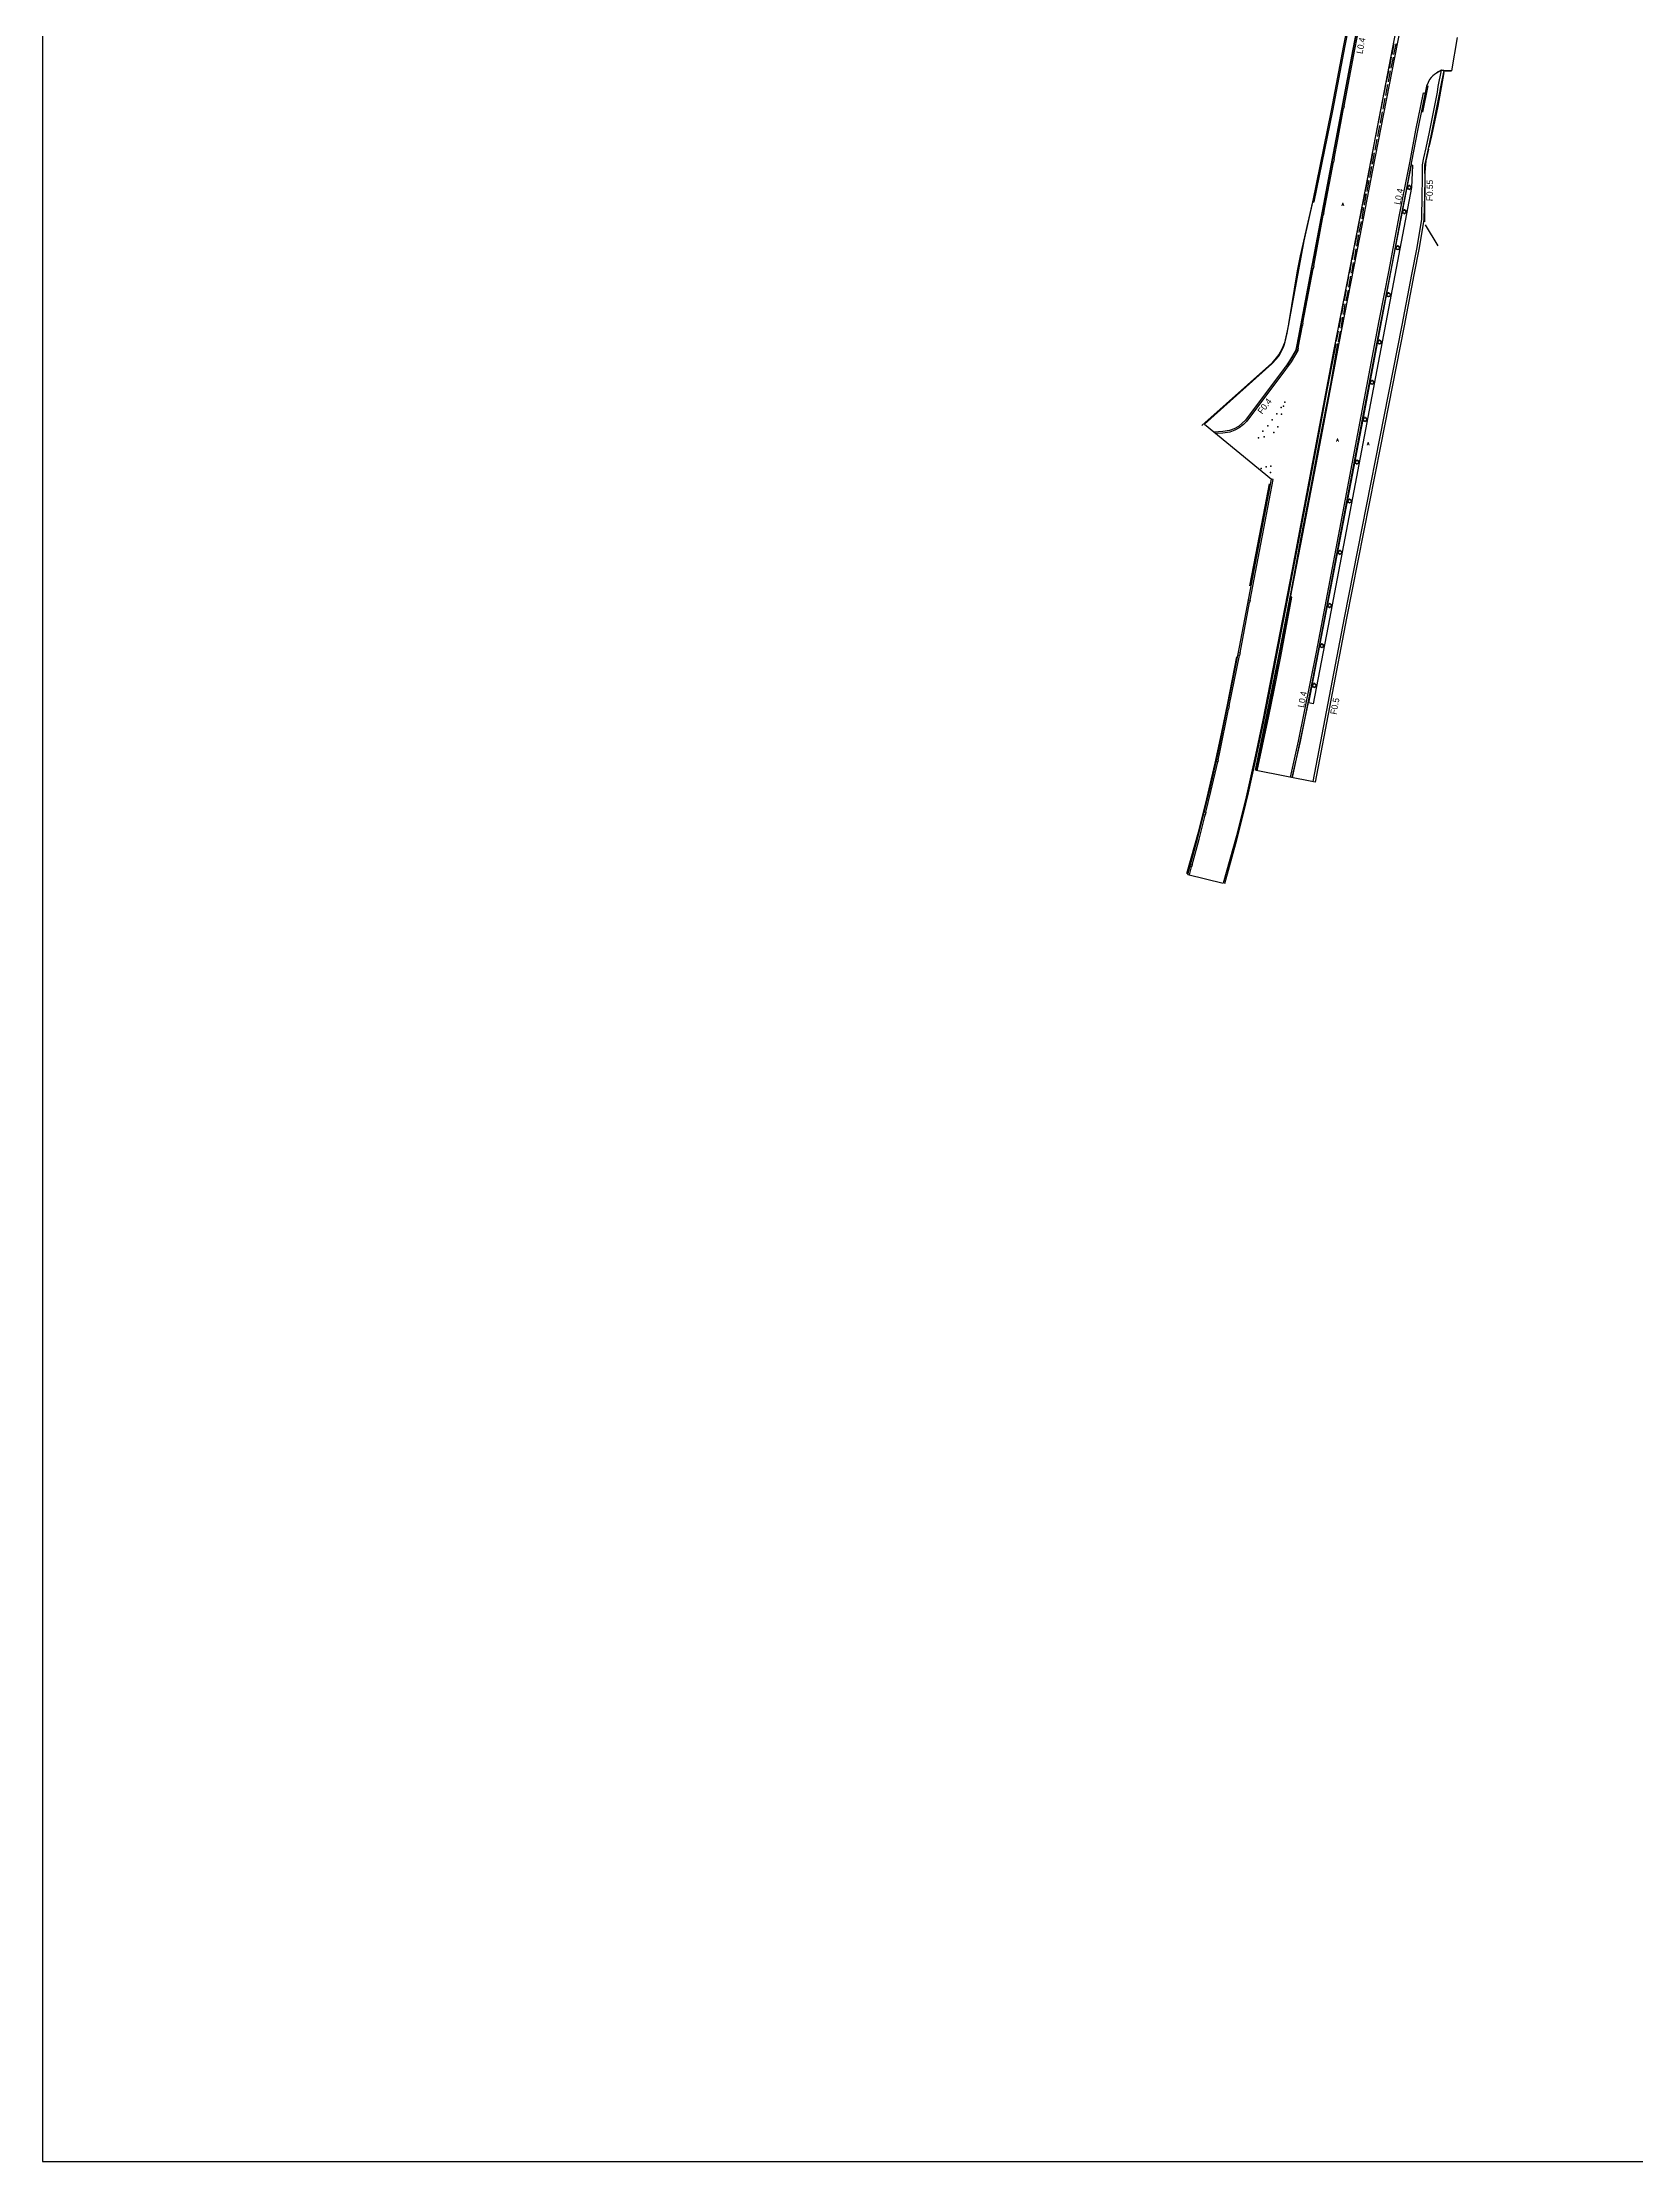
# Model space of a CAD drawing. Header units: metres. Extents: x -18400 to -16000, y -119400 to -117000.
# Drawn here: x -18400 to -18000, y -119400 to -118868 of the extents above; entities that cross this region are included whole.
import ezdxf

# ---------------------------------------------------------------- set-up
doc = ezdxf.new("R2010")
doc.units = ezdxf.units.M
doc.header["$LTSCALE"] = 2.5
for name, color, linetype in [('側溝・桝', 7, 'Continuous'), ('図郭', 7, 'Continuous'), ('植栽', 7, 'Continuous'), ('歩道・分離帯・安全施設', 7, 'Continuous'), ('舗装', 7, 'Continuous'), ('道路', 7, 'Continuous')]:
    doc.layers.add(name, color=color, linetype=linetype)
doc.styles.get("Standard").update_dxf_attribs({"font": ''})
doc.styles.add('YOKO_DECO', font='txt.shx', dxfattribs={"bigfont": 'extfont.shx'})
doc.styles.get('Standard').set_extended_font_data('@MS PGothic')

# ---------------------------------------------------------------- blocks, each defined once
blk = doc.blocks.new('223900')
for centre, start, end in [((-0.57735, 0.333333), 30, 270), ((-0.57735, -0.333333), 90, 330), ((0, 0.666667), 330, 210), ((0.57735, 0.333333), 270, 150), ((0.57735, -0.333333), 210, 90), ((0, -0.666667), 150, 30)]:
    blk.add_arc(centre, 0.333333, start, end)

msp = doc.modelspace()

# ---------------------------------------------------------------- linework, layer by layer
at = {"layer": '側溝・桝'}
for points in [[(-18081.19, -118908.4), (-18080.89, -118908.46), (-18076.22, -118885.56), (-18073.14, -118869.28), (-18069.52, -118850.88), (-18065.75, -118831.87), (-18061.84, -118811.88), (-18058.92, -118800)], [(-18073.4, -118884.44), (-18070.68, -118870.21), (-18068.4, -118858.21)], [(-18081.18, -119053.86), (-18073.31, -119012.74), (-18058.86, -118939.4), (-18056.4, -118926.62), (-18055.1, -118919.88), (-18053.89, -118912.78), (-18053.79, -118906.65), (-18053.7, -118902.83), (-18053.75, -118899.87), (-18053.73, -118899.13), (-18053.35, -118897.4), (-18052.83, -118894.91), (-18052.01, -118890.91), (-18049.96, -118880.92), (-18049.76, -118879.53), (-18048.94, -118875.39), (-18048.41, -118875.49)], [(-18086.88, -119052.76), (-18084.83, -119043.69), (-18080.35, -119021.35), (-18074.49, -118990.54), (-18064.56, -118938.31), (-18062.1, -118925.53), (-18060.8, -118918.79), (-18059.47, -118911.72), (-18058.07, -118904.47), (-18056.84, -118898.24), (-18055.36, -118890.47), (-18053.45, -118881.06), (-18053.06, -118881.14)], [(-18075.91, -118897.65), (-18074.98, -118892.77), (-18073.51, -118885.02)], [(-18078.48, -118911.16), (-18076.06, -118898.44)], [(-18081.01, -118924.45), (-18080.94, -118924.05), (-18078.61, -118911.81)], [(-18083.71, -118938.74), (-18081.16, -118925.2)], [(-18084.9, -118945.03), (-18083.85, -118939.48)], [(-18085.01, -118945.64), (-18085.04, -118945.75), (-18086.7, -118948.55), (-18087.35, -118949.52), (-18088.1, -118950.48), (-18097.8, -118963.46), (-18098.67, -118964.28), (-18099.7, -118965.08), (-18100.84, -118965.71), (-18102.09, -118966.18), (-18103.8, -118966.41), (-18105.57, -118966.54)], [(-18096.97, -119008.3), (-18091.2, -118978.07), (-18091.59, -118978)], [(-18095.18, -119051.15), (-18092.27, -119037.44), (-18090.98, -119030.95), (-18089.3, -119022.44), (-18086.47, -119007.56), (-18086.77, -119007.5)], [(-18099.51, -119021.55), (-18099.23, -119020.18), (-18097.09, -119008.92)], [(-18102.2, -119034.87), (-18099.64, -119022.2)], [(-18104.97, -119048.37), (-18104.63, -119046.88), (-18102.36, -119035.65)], [(-18108.1, -119061.55), (-18106.8, -119056.37), (-18105.09, -119048.89)], [(-18111.52, -119074.75), (-18109.8, -119068.33), (-18108.28, -119062.26)], [(-18112.19, -119077.22), (-18111.66, -119075.27)]]:
    msp.add_lwpolyline(points, dxfattribs=at)
for points in [[(-18073.8, -118884.37), (-18073.4, -118884.44), (-18073.51, -118885.02), (-18073.91, -118884.94)], [(-18076.31, -118897.57), (-18075.91, -118897.65), (-18076.06, -118898.44), (-18076.46, -118898.37)], [(-18078.88, -118911.08), (-18078.48, -118911.16), (-18078.61, -118911.81), (-18079.01, -118911.74)], [(-18081.41, -118924.37), (-18081.01, -118924.45), (-18081.16, -118925.2), (-18081.56, -118925.12)], [(-18084.11, -118938.66), (-18083.71, -118938.74), (-18083.85, -118939.48), (-18084.25, -118939.4)], [(-18085.3, -118944.95), (-18084.9, -118945.03), (-18085.01, -118945.64), (-18085.42, -118945.56)], [(-18096.97, -119008.3), (-18097.09, -119008.92), (-18097.47, -119008.84), (-18097.36, -119008.23)], [(-18099.51, -119021.55), (-18099.64, -119022.2), (-18100.03, -119022.12), (-18099.9, -119021.47)], [(-18102.2, -119034.87), (-18102.36, -119035.65), (-18102.75, -119035.57), (-18102.59, -119034.79)], [(-18104.97, -119048.37), (-18105.09, -119048.89), (-18105.48, -119048.8), (-18105.36, -119048.28)], [(-18108.1, -119061.55), (-18108.28, -119062.26), (-18108.66, -119062.17), (-18108.48, -119061.45)], [(-18111.52, -119074.75), (-18111.66, -119075.27), (-18112.04, -119075.17), (-18111.9, -119074.65)]]:
    msp.add_lwpolyline(points, close=True, dxfattribs=at)
at = {"layer": '図郭'}
msp.add_lwpolyline([(-18400, -119400), (-17600, -119400), (-17600, -118800), (-18400, -118800)], close=True, dxfattribs=at)
at = {"layer": '植栽'}
msp.add_lwpolyline([(-18082.22, -119034.1), (-18077.48, -119009.29), (-18068.19, -118960.81), (-18061.74, -118926.48), (-18056.45, -118899.15), (-18056.21, -118899.2), (-18056.45, -118904.79), (-18077.08, -119013.06), (-18081.13, -119034.31)], close=True, dxfattribs=at)
at = {"layer": '歩道・分離帯・安全施設'}
for points in [[(-18057.08, -118800), (-18057.71, -118802.71), (-18061.3, -118819.76), (-18064.84, -118837.53), (-18067.53, -118851.52), (-18071.08, -118870.14), (-18075.38, -118892.7), (-18081.34, -118923.97), (-18085.42, -118945.61), (-18087.05, -118948.33), (-18087.68, -118949.29), (-18088.42, -118950.23), (-18098.1, -118963.18), (-18098.94, -118963.97), (-18099.92, -118964.74), (-18101.01, -118965.34), (-18102.19, -118965.78), (-18103.84, -118966.01), (-18106.02, -118966.17)], [(-18057.08, -118800), (-18057.71, -118802.71), (-18061.3, -118819.76), (-18064.84, -118837.53), (-18067.53, -118851.52), (-18071.08, -118870.14), (-18075.38, -118892.7), (-18081.34, -118923.97), (-18085.42, -118945.61), (-18087.05, -118948.33), (-18087.68, -118949.29), (-18088.42, -118950.23), (-18098.1, -118963.18), (-18098.94, -118963.97), (-18099.92, -118964.74), (-18101.01, -118965.34), (-18102.19, -118965.78), (-18103.84, -118966.01), (-18106.02, -118966.17)], [(-18088.31, -118950.08), (-18087.68, -118949.29), (-18087.05, -118948.33), (-18085.42, -118945.61), (-18081.34, -118923.97), (-18075.38, -118892.7), (-18071.08, -118870.14), (-18067.53, -118851.52), (-18064.84, -118837.53), (-18061.3, -118819.76), (-18057.71, -118802.71), (-18057.08, -118800)], [(-18061.34, -118871.47), (-18060.81, -118868.79)], [(-18060.39, -118868.78), (-18060.96, -118871.51)], [(-18062.02, -118874.93), (-18061.47, -118872.18)], [(-18061.06, -118872.17), (-18061.64, -118874.94)], [(-18048.94, -118875.39), (-18049.76, -118875.85), (-18050.18, -118876.12), (-18050.69, -118876.45), (-18051.14, -118876.79), (-18051.58, -118877.2), (-18052, -118877.74), (-18052.33, -118878.49), (-18052.71, -118879.4), (-18054.97, -118890.55), (-18056.45, -118898.31), (-18057.68, -118904.54), (-18059.08, -118911.79), (-18060.41, -118918.86), (-18061.71, -118925.6), (-18064.17, -118938.38), (-18074.1, -118990.61), (-18079.96, -119021.43), (-18084.44, -119043.77), (-18086.49, -119052.83)], [(-18048.94, -118875.39), (-18049.76, -118875.85), (-18050.18, -118876.12), (-18050.69, -118876.45), (-18051.14, -118876.79), (-18051.58, -118877.2), (-18052, -118877.74), (-18052.33, -118878.49), (-18052.71, -118879.4), (-18054.97, -118890.55), (-18056.45, -118898.31), (-18057.68, -118904.54), (-18059.08, -118911.79), (-18060.41, -118918.86), (-18061.71, -118925.6), (-18064.17, -118938.38), (-18074.1, -118990.61), (-18079.96, -119021.43), (-18084.44, -119043.77), (-18086.49, -119052.83)], [(-18048.41, -118875.49), (-18048.94, -118875.39), (-18049.81, -118875.88), (-18050.18, -118876.12), (-18050.69, -118876.45), (-18051.14, -118876.79), (-18051.58, -118877.2), (-18052, -118877.74), (-18052.33, -118878.49), (-18052.71, -118879.4), (-18054.97, -118890.55), (-18056.45, -118898.31), (-18057.68, -118904.54), (-18059.08, -118911.79), (-18060.41, -118918.86), (-18061.71, -118925.6), (-18064.17, -118938.38), (-18074.1, -118990.61), (-18079.96, -119021.43), (-18084.44, -119043.77), (-18086.49, -119052.83)], [(-18063.42, -118881.77), (-18062.9, -118879.08)], [(-18062.48, -118879.02), (-18063.02, -118881.75)], [(-18062.75, -118878.33), (-18062.21, -118875.58)], [(-18061.84, -118875.6), (-18062.36, -118878.35)], [(-18052.35, -118879.32), (-18053.76, -118885.94)], [(-18048.37, -118876.01), (-18049.89, -118884.45), (-18051.46, -118891.87), (-18052.15, -118894.75)], [(-18046.44, -118875.62), (-18048.32, -118875.65)], [(-18064.1, -118885.18), (-18063.59, -118882.48)], [(-18063.14, -118882.45), (-18063.68, -118885.18)], [(-18065.42, -118892.04), (-18064.95, -118889.28)], [(-18064.53, -118889.32), (-18065.04, -118892.03)], [(-18064.77, -118888.63), (-18064.24, -118885.87)], [(-18063.84, -118885.88), (-18064.38, -118888.66)], [(-18066.07, -118895.49), (-18065.56, -118892.7)], [(-18065.21, -118892.71), (-18065.66, -118895.46)], [(-18052.25, -118895.18), (-18052.86, -118898.18), (-18053.1, -118901.02), (-18053.23, -118913.42)], [(-18067.38, -118902.32), (-18066.86, -118899.63)], [(-18066.51, -118899.57), (-18067, -118902.34)], [(-18066.69, -118898.97), (-18066.22, -118896.18)], [(-18065.85, -118896.11), (-18066.35, -118898.95)], [(-18080.86, -118906.27), (-18082.73, -118914.59), (-18084.46, -118921.97), (-18085.17, -118925.75), (-18087.34, -118939.03)], [(-18068.68, -118909.22), (-18068.15, -118906.41)], [(-18067.87, -118906.41), (-18068.36, -118909.25)], [(-18068.01, -118905.76), (-18067.46, -118902.95)], [(-18067.17, -118903.04), (-18067.71, -118905.82)], [(-18069.34, -118912.63), (-18068.79, -118909.77)], [(-18068.49, -118909.84), (-18068.93, -118912.66)], [(-18070.69, -118919.44), (-18070.15, -118916.72)], [(-18069.82, -118916.72), (-18070.27, -118919.52)], [(-18070.03, -118916.07), (-18069.5, -118913.41)], [(-18069.11, -118913.34), (-18069.66, -118916.11)], [(-18053.02, -118914.22), (-18049.87, -118919.47)], [(-18071.32, -118922.9), (-18070.83, -118920.23)], [(-18070.43, -118920.19), (-18070.9, -118922.98)], [(-18072.67, -118929.78), (-18072.19, -118927.17)], [(-18071.75, -118927.08), (-18072.33, -118929.87)], [(-18071.98, -118926.35), (-18071.51, -118923.61)], [(-18071.08, -118923.68), (-18071.58, -118926.3)], [(-18073.33, -118933.18), (-18072.82, -118930.52)], [(-18072.36, -118930.57), (-18072.94, -118933.22)], [(-18074.66, -118939.99), (-18074.17, -118937.45)], [(-18073.82, -118937.39), (-18074.24, -118940.1)], [(-18073.99, -118936.7), (-18073.51, -118934)], [(-18073.19, -118934.03), (-18073.58, -118936.7)], [(-18087.31, -118939.19), (-18087.82, -118941.53), (-18088.36, -118943.83), (-18089.01, -118945.37), (-18089.76, -118946.75), (-18091.55, -118948.87), (-18109.08, -118964.5)], [(-18075.32, -118943.38), (-18074.78, -118940.87)], [(-18074.38, -118940.85), (-18074.9, -118943.57)], [(-18103.3, -119079.37), (-18100.35, -119068.49), (-18098.66, -119061.85), (-18097.42, -119056.69), (-18095.73, -119049.05), (-18093.56, -119038.77), (-18091.57, -119029.19), (-18089.66, -119019.13), (-18087.57, -119008.3), (-18085.15, -118995.54), (-18082.17, -118979.73), (-18079.7, -118966.89), (-18077.44, -118954.86), (-18075.39, -118944.01)], [(-18075.09, -118943.92), (-18076.84, -118954.18), (-18079.61, -118968.6), (-18081.79, -118980.26), (-18084.21, -118992.63), (-18086.84, -119006.75), (-18090.01, -119023.22), (-18095.69, -119050.97)], [(-18097.04, -119004.75), (-18093.59, -118987), (-18092.12, -118979.18)], [(-18100.37, -119022.54), (-18102.61, -119034.15), (-18104.22, -119041.89), (-18105.8, -119049.19), (-18107.91, -119058.19), (-18110.05, -119066.59), (-18112.9, -119076.98)], [(-18082.43, -119034.02), (-18086.39, -119052.85)]]:
    msp.add_lwpolyline(points, dxfattribs=at)
for p in [(-18088.61, -118959.66, 60.87), (-18088.25, -118958.68, 60.9), (-18092.51, -118964.61, 60.54), (-18091.43, -118963.08, 60.63), (-18090.24, -118961.59, 60.73), (-18090.04, -118964.89, 60.65), (-18089.15, -118959.98, 60.84), (-18089.1, -118961.7, 60.73), (-18094.86, -118967.63, 60.31), (-18093.76, -118965.95, 60.37), (-18093.45, -118967.39, 60.41), (-18091.06, -118966.29, 60.51), (-18094.17, -118975.29, 60.06), (-18092.99, -118974.88, 60.14), (-18091.74, -118974.76, 60.23), (-18091.87, -118976.29, 60.16)]:
    msp.add_point(p, dxfattribs=at)
at = {"layer": '道路'}
for points in [[(-18108.43, -118964.2), (-18091.51, -118949.1), (-18090.37, -118947.8), (-18089.63, -118946.85), (-18088.98, -118945.75), (-18088.55, -118944.67), (-18088.18, -118943.56), (-18087.64, -118941.38), (-18083.38, -118918.25), (-18081.21, -118908.49), (-18076.52, -118885.5), (-18073.44, -118869.22), (-18069.82, -118850.82), (-18066.06, -118831.81), (-18062.14, -118811.81), (-18059.23, -118800)], [(-18047.56, -118800), (-18047.93, -118801.5), (-18051.15, -118816.59), (-18057.33, -118847.87), (-18060.39, -118865.33), (-18068.04, -118904.91), (-18076, -118945.48), (-18086.45, -119000.67), (-18093.78, -119038.41), (-18095.64, -119047.14), (-18097.99, -119057.66), (-18100.39, -119067.49), (-18103.76, -119079.35)], [(-18074.62, -118943.87), (-18069.44, -118917.36), (-18066.21, -118900.45), (-18059.26, -118864.99)], [(-18045.06, -118867.21), (-18046.48, -118875.6)], [(-18046.48, -118875.6), (-18048.41, -118875.49), (-18049.23, -118879.62), (-18049.43, -118881.01), (-18051.48, -118891.02), (-18052.31, -118895.02), (-18052.83, -118897.51), (-18053.2, -118899.19), (-18053.22, -118899.88), (-18053.17, -118902.82), (-18053.26, -118906.66), (-18053.36, -118912.82), (-18054.58, -118919.98), (-18055.88, -118926.73), (-18058.33, -118939.5), (-18064.28, -118969.7), (-18072.79, -119012.84), (-18080.66, -119053.96)], [(-18095.48, -119051.09), (-18092.57, -119037.38), (-18091.28, -119030.89), (-18089.6, -119022.38), (-18086.39, -119005.51), (-18083.76, -118991.73), (-18080.43, -118974.27), (-18076, -118950.99), (-18074.62, -118943.87)], [(-18108.43, -118964.2), (-18091.59, -118978)], [(-18112.57, -119077.13), (-18110.18, -119068.23), (-18107.19, -119056.27), (-18105.02, -119046.8), (-18099.62, -119020.1), (-18091.59, -118978)], [(-18080.66, -119053.96), (-18095.48, -119051.09)], [(-18112.57, -119077.13), (-18103.76, -119079.35)]]:
    msp.add_lwpolyline(points, dxfattribs=at)

# ---------------------------------------------------------------- block references
at = {"layer": '植栽', "xscale": 0.5, "yscale": 0.5, "zscale": 0.5}
for p in [(-18057.04, -118904.82, 62.45), (-18058.26, -118910.9, 62.26), (-18059.93, -118919.96, 62.16), (-18062.24, -118931.74, 61.53), (-18064.51, -118943.62, 61.08), (-18066.37, -118953.71, 60.75), (-18068.15, -118963, 60.31), (-18070.16, -118973.69, 59.91), (-18072.03, -118983.47, 59.66), (-18074.44, -118996.35, 59.09), (-18077.04, -119009.69, 58.83), (-18078.98, -119019.76, 58.36), (-18080.88, -119029.72, 58.03)]:
    msp.add_blockref('223900', p, dxfattribs=at)

# ---------------------------------------------------------------- texts
at = {"layer": '側溝・桝'}
for s, rotation, p in [('L0.4', 79, (-18068.79, -118871.41)), ('L0.4', 79, (-18059.29, -118909.23)), ('F0.55', 89, (-18051.17, -118908.27)), ('F0.4', 53, (-18093.96, -118961.82)), ('L0.4', 79, (-18083.48, -119035.39)), ('F0.5', 79, (-18075.34, -119037.13))]:
    msp.add_text(s, height=1.6, rotation=rotation, dxfattribs=at).set_placement(p)
at = {"layer": '舗装', "style": 'YOKO_DECO'}
for p in [(-18074, -118909.39, 62.01), (-18075.31, -118968.52, 59.95), (-18067.64, -118969.42, 59.79)]:
    msp.add_text('A', height=0.75, dxfattribs=at).set_placement(p)

doc.saveas('drawing.dxf')
